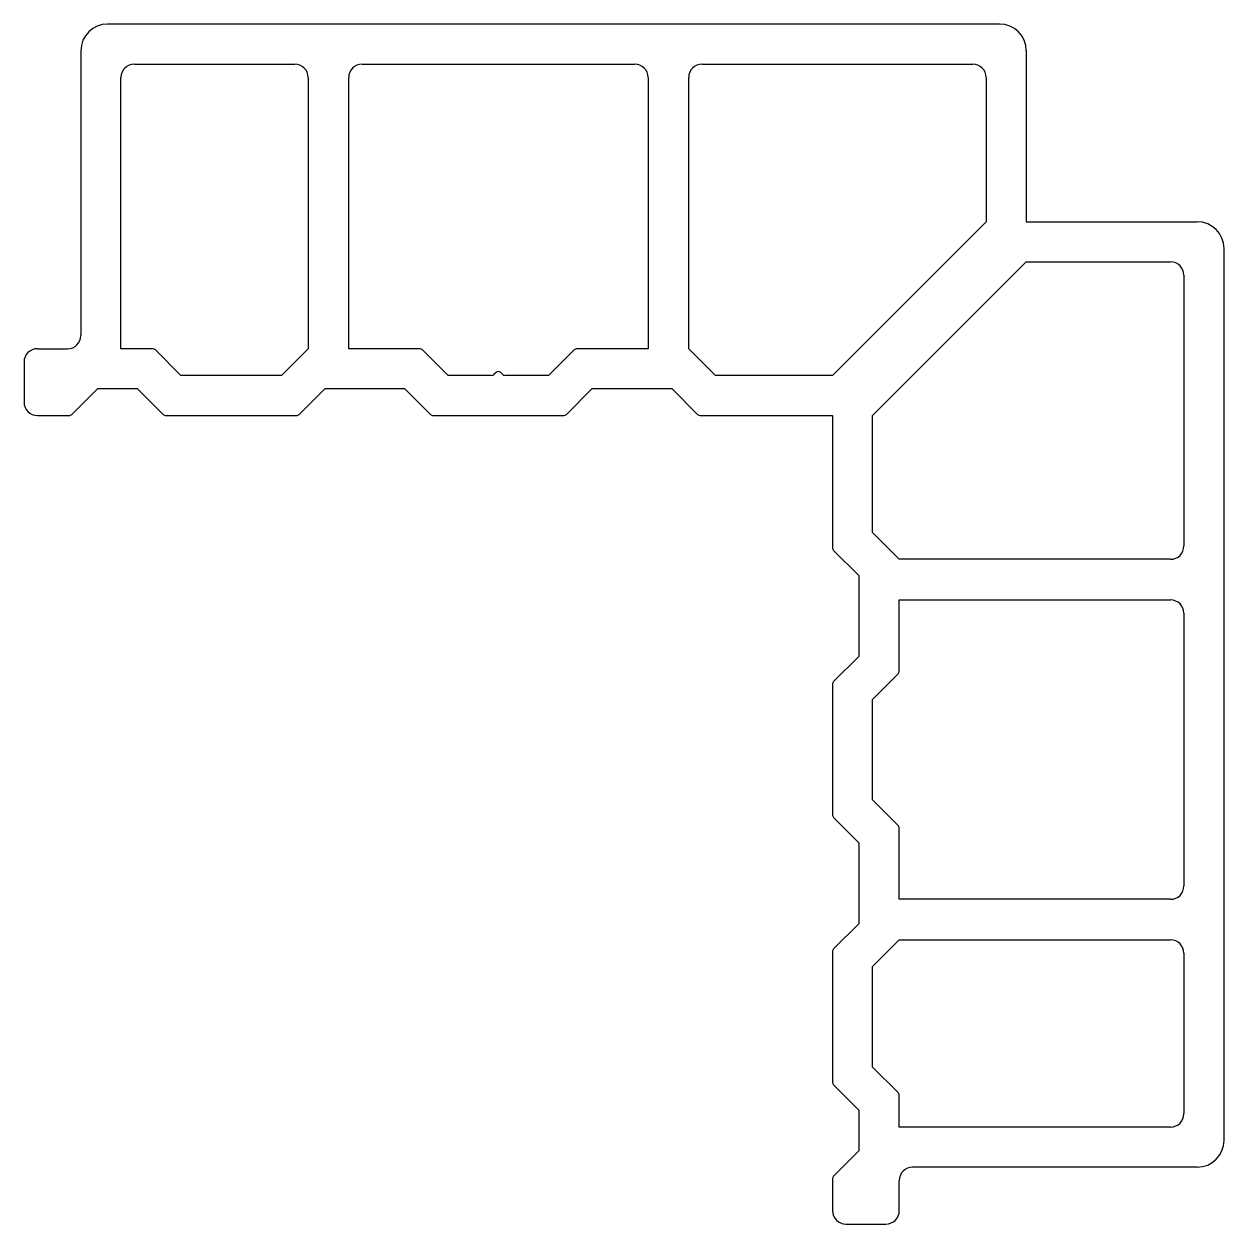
# Model space of a CAD drawing. Extents: x 2405 to 2494.8, y 1680.7 to 1770.5.
import ezdxf

# ---------------------------------------------------------------- set-up
doc = ezdxf.new("R2010")
doc.units = 0
doc.layers.get('0').update_dxf_attribs({"linetype": 'CONTINUOUS'})

msp = doc.modelspace()

# ---------------------------------------------------------------- linework, layer by layer
for p, q in [((2477.999, 1770.536), (2411.256, 1770.536)), ((2409.256, 1768.536), (2409.256, 1747.236)), ((2479.999, 1768.536), (2479.999, 1755.736)), ((2413.256, 1767.536), (2425.256, 1767.536)), ((2430.299, 1767.536), (2450.699, 1767.536)), ((2455.741, 1767.536), (2475.999, 1767.536)), ((2412.256, 1746.236), (2412.256, 1766.536)), ((2426.256, 1766.536), (2426.256, 1746.236)), ((2429.299, 1746.236), (2429.299, 1766.536)), ((2451.699, 1766.536), (2451.699, 1746.236)), ((2454.741, 1746.236), (2454.741, 1766.536)), ((2476.999, 1766.536), (2476.999, 1755.736)), ((2476.999, 1755.736), (2465.499, 1744.236)), ((2479.999, 1755.736), (2492.799, 1755.736)), ((2494.799, 1686.994), (2494.799, 1753.736)), ((2468.499, 1741.236), (2479.999, 1752.736)), ((2479.999, 1752.736), (2490.799, 1752.736)), ((2491.799, 1751.736), (2491.799, 1731.479)), ((2405.999, 1746.236), (2408.256, 1746.236)), ((2414.617, 1746.236), (2412.256, 1746.236)), ((2416.741, 1744.236), (2414.829, 1746.149)), ((2426.256, 1746.236), (2424.256, 1744.236)), ((2434.617, 1746.236), (2429.299, 1746.236)), ((2436.741, 1744.236), (2434.829, 1746.149)), ((2446.168, 1746.149), (2444.256, 1744.236)), ((2451.699, 1746.236), (2446.38, 1746.236)), ((2456.741, 1744.236), (2454.741, 1746.236)), ((2404.999, 1745.236), (2404.999, 1742.236)), ((2424.256, 1744.236), (2416.741, 1744.236)), ((2439.991, 1744.236), (2436.741, 1744.236)), ((2440.322, 1744.463), (2440.168, 1744.31)), ((2440.829, 1744.31), (2440.675, 1744.463)), ((2444.256, 1744.236), (2441.006, 1744.236)), ((2465.499, 1744.236), (2456.741, 1744.236)), ((2410.499, 1743.236), (2408.586, 1741.324)), ((2413.499, 1743.236), (2410.499, 1743.236)), ((2415.411, 1741.324), (2413.499, 1743.236)), ((2427.499, 1743.236), (2425.586, 1741.324)), ((2433.499, 1743.236), (2427.499, 1743.236)), ((2435.411, 1741.324), (2433.499, 1743.236)), ((2447.499, 1743.236), (2445.586, 1741.324)), ((2453.499, 1743.236), (2447.499, 1743.236)), ((2455.411, 1741.324), (2453.499, 1743.236)), ((2405.999, 1741.236), (2408.374, 1741.236)), ((2415.623, 1741.236), (2425.374, 1741.236)), ((2435.623, 1741.236), (2445.374, 1741.236)), ((2455.623, 1741.236), (2465.499, 1741.236)), ((2465.499, 1741.236), (2465.499, 1731.361)), ((2468.499, 1732.479), (2468.499, 1741.236)), ((2470.499, 1730.479), (2468.499, 1732.479)), ((2467.499, 1729.236), (2465.586, 1731.149)), ((2490.799, 1730.479), (2470.499, 1730.479)), ((2467.499, 1723.236), (2467.499, 1729.236)), ((2470.499, 1722.118), (2470.499, 1727.436)), ((2470.499, 1727.436), (2490.799, 1727.436)), ((2491.799, 1726.436), (2491.799, 1706.036)), ((2465.586, 1721.324), (2467.499, 1723.236)), ((2468.499, 1719.994), (2470.411, 1721.906)), ((2465.499, 1721.112), (2465.499, 1711.361)), ((2468.499, 1712.479), (2468.499, 1719.994)), ((2470.411, 1710.567), (2468.499, 1712.479)), ((2467.499, 1709.236), (2465.586, 1711.149)), ((2470.499, 1705.036), (2470.499, 1710.355)), ((2467.499, 1703.236), (2467.499, 1709.236)), ((2490.799, 1705.036), (2470.499, 1705.036)), ((2465.586, 1701.324), (2467.499, 1703.236)), ((2468.499, 1699.994), (2470.499, 1701.994)), ((2470.499, 1701.994), (2490.799, 1701.994)), ((2465.499, 1701.112), (2465.499, 1691.361)), ((2491.799, 1700.994), (2491.799, 1688.994)), ((2468.499, 1692.479), (2468.499, 1699.994)), ((2470.411, 1690.567), (2468.499, 1692.479)), ((2467.499, 1689.236), (2465.586, 1691.149)), ((2470.499, 1687.994), (2470.499, 1690.355)), ((2467.499, 1686.236), (2467.499, 1689.236)), ((2490.799, 1687.994), (2470.499, 1687.994)), ((2465.586, 1684.324), (2467.499, 1686.236)), ((2492.799, 1684.994), (2471.499, 1684.994)), ((2465.499, 1684.112), (2465.499, 1681.736)), ((2470.499, 1681.736), (2470.499, 1683.994)), ((2466.499, 1680.736), (2469.499, 1680.736))]:
    msp.add_line(p, q)
for centre, radius, start, end in [((2411.256, 1768.536), 2, 90, 180), ((2477.999, 1768.536), 2, 0, 90), ((2413.256, 1766.536), 1, 90, 180), ((2425.256, 1766.536), 1, 0, 90), ((2430.299, 1766.536), 1, 90, 180), ((2450.699, 1766.536), 1, 0, 90), ((2455.741, 1766.536), 1, 90, 180), ((2475.999, 1766.536), 1, 0, 90), ((2492.799, 1753.736), 2, 0, 90), ((2490.799, 1751.736), 1, 0, 90), ((2408.256, 1747.236), 1, 270, 360), ((2405.999, 1745.236), 1, 90, 180), ((2414.617, 1745.936), 0.3, 45, 90), ((2434.617, 1745.936), 0.3, 45, 90), ((2446.38, 1745.936), 0.3, 90, 135), ((2439.991, 1744.486), 0.25, 270, 315), ((2440.499, 1744.286), 0.25, 45, 135), ((2441.006, 1744.486), 0.25, 225, 270), ((2405.999, 1742.236), 1, 180, 270), ((2408.374, 1741.536), 0.3, 270, 315), ((2415.623, 1741.536), 0.3, 225, 270), ((2425.374, 1741.536), 0.3, 270, 315), ((2435.623, 1741.536), 0.3, 225, 270), ((2445.374, 1741.536), 0.3, 270, 315), ((2455.623, 1741.536), 0.3, 225, 270), ((2465.799, 1731.361), 0.3, 180, 225), ((2490.799, 1731.479), 1, 270, 0), ((2490.799, 1726.436), 1, 0, 90), ((2470.199, 1722.118), 0.3, 315, 0), ((2465.799, 1721.112), 0.3, 135, 180), ((2465.799, 1711.361), 0.3, 180, 225), ((2470.199, 1710.355), 0.3, 0, 45), ((2490.799, 1706.036), 1, 270, 0), ((2490.799, 1700.994), 1, 0, 90), ((2465.799, 1701.112), 0.3, 135, 180), ((2465.799, 1691.361), 0.3, 180, 225), ((2470.199, 1690.355), 0.3, 0, 45), ((2490.799, 1688.994), 1, 270, 0), ((2492.799, 1686.994), 2, 270, 0), ((2471.499, 1683.994), 1, 90, 180), ((2465.799, 1684.112), 0.3, 135, 180), ((2466.499, 1681.736), 1, 180, 270), ((2469.499, 1681.736), 1, 270, 0)]:
    msp.add_arc(centre, radius, start, end)

doc.saveas('drawing.dxf')
